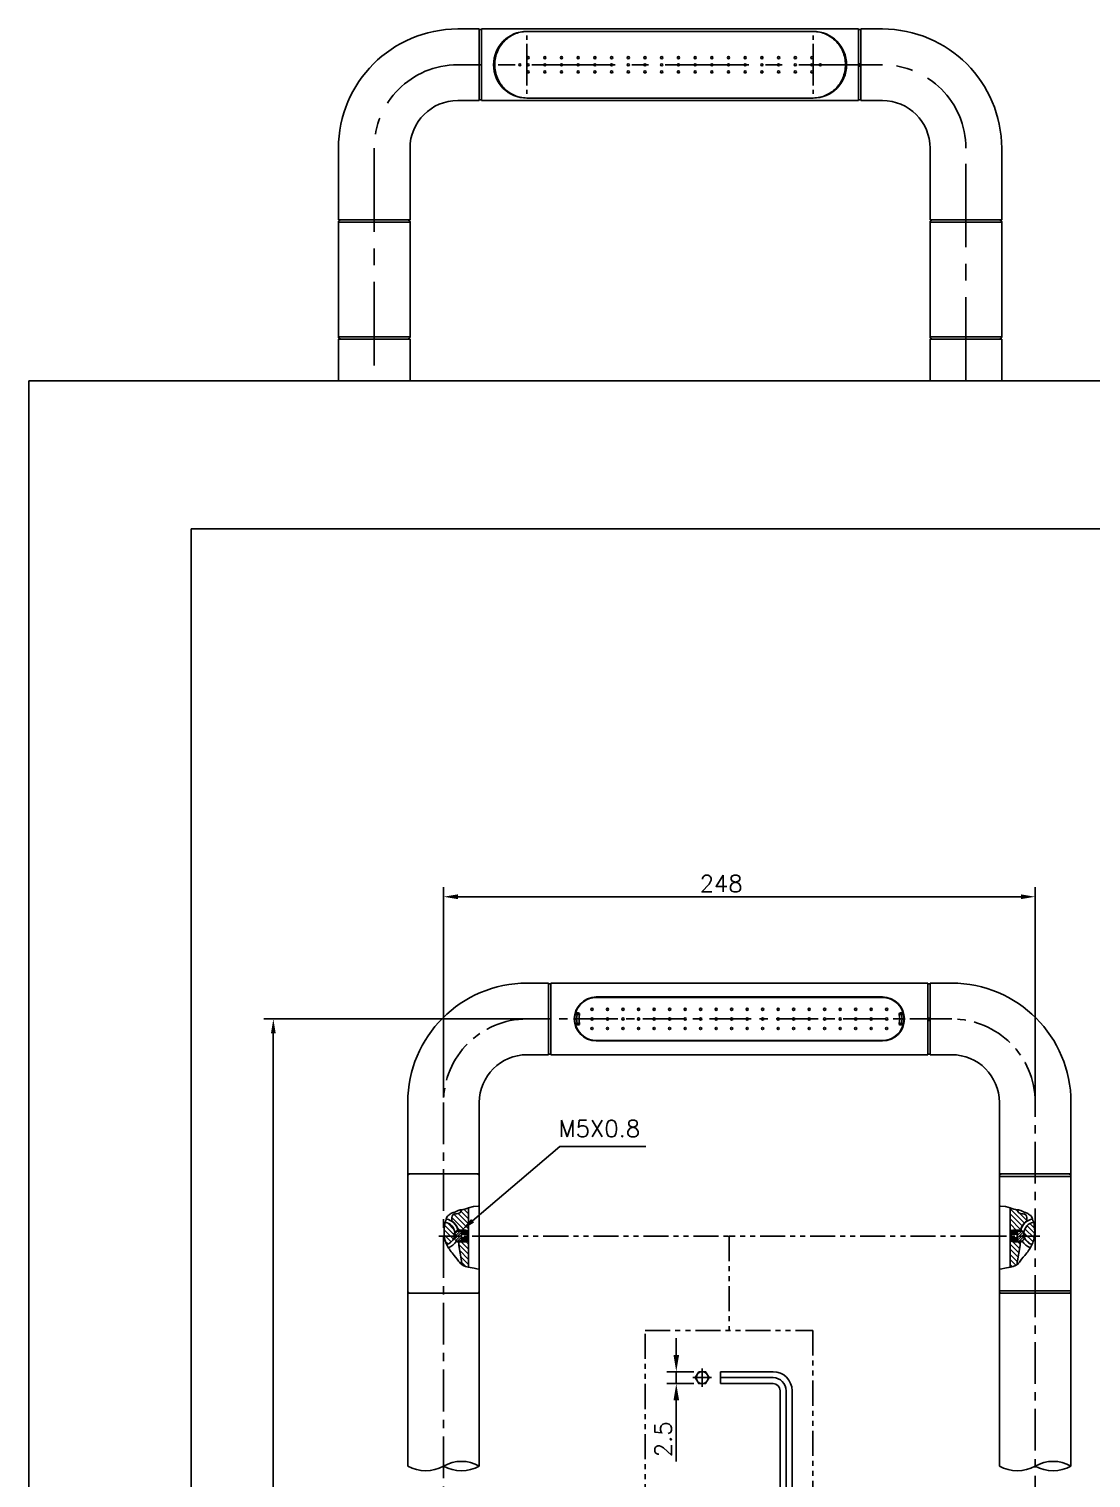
# Model space of a CAD drawing. Extents: x 1512 to 1932, y 441 to 1536.
# Drawn here: x 1512.4 to 1735, y 1224.3 to 1528.1 of the extents above; entities that cross this region are included whole.
import ezdxf
from ezdxf import colors
from ezdxf.entities.mleader import LeaderData, LeaderLine
from ezdxf.math import Vec2, Vec3

# ---------------------------------------------------------------- set-up
doc = ezdxf.new("R2010")
doc.units = 0
doc.header["$LTSCALE"] = 7
doc.header["$MEASUREMENT"] = 0
doc.linetypes.add('CENTER', pattern=[2, 1.25, -0.25, 0.25, -0.25])
doc.linetypes.add('PHANTOM', pattern=[2.5, 1.25, -0.25, 0.25, -0.25, 0.25, -0.25])
doc.layers.get('0').update_dxf_attribs({"color": 2, "linetype": 'CONTINUOUS'})
for name, color, linetype in [('CL', 1, 'CENTER'), ('D', 2, 'CONTINUOUS'), ('DWG', 7, 'CONTINUOUS'), ('HT', 21, 'CONTINUOUS'), ('PH', 3, 'PHANTOM')]:
    doc.layers.add(name, color=color, linetype=linetype)
doc.styles.add('GHS', font='romans', dxfattribs={"bigfont": 'ghs'})
pattern_1 = [(45, (564.3804, 2134.22803), (-0.26516504, 0.26516504), [])]
pattern_2 = [(135, (564.3804, 2134.228), (-0.5303301, -0.5303301), [])]

msp = doc.modelspace()

# ---------------------------------------------------------------- hatches: boundary and pattern name
at = {"layer": 'HT'}
h = msp.add_hatch(dxfattribs=at)
h.set_pattern_fill('ANSI31', color=256, scale=6, angle=90, style=0)
h.set_pattern_definition(pattern_2)
edge = h.paths.add_edge_path()
edge.add_line((1604.26, 1274.01), (1604.51, 1273.76))
edge.add_line((1604.51, 1273.76), (1604.51, 1268.52))
edge.add_spline(control_points=[(1604.51, 1268.52), (1604.3, 1268.55), (1603.91, 1268.64), (1603.4, 1268.82), (1603.13, 1268.99), (1603.01, 1269.09)], knot_values=[0, 0, 0, 0, 0.333333, 0.666667, 1, 1, 1, 1], degree=3, periodic=0)
edge.add_line((1603.01, 1269.09), (1603.01, 1269.71))
edge.add_arc((1602.01, 1269.71), 1, 0, 10)
edge.add_line((1603, 1269.89), (1602.44, 1273.06))
edge.add_line((1602.44, 1273.06), (1602.44, 1274.01))
edge.add_line((1602.44, 1274.01), (1604.26, 1274.01))
edge = h.paths.add_edge_path()
edge.add_line((1604.51, 1276.36), (1604.26, 1276.11))
edge.add_line((1604.26, 1276.11), (1602.39, 1276.11))
edge.add_spline(control_points=[(1602.39, 1276.11), (1602.35, 1276.33), (1602.23, 1276.74), (1601.94, 1277.31), (1601.53, 1277.82), (1601.19, 1278.09), (1601.01, 1278.21)], knot_values=[0, 0, 0, 0, 0.25, 0.5, 0.75, 1, 1, 1, 1], degree=3, periodic=0)
edge.add_line((1601.01, 1278.21), (1601.01, 1278.96))
edge.add_spline(control_points=[(1601.01, 1278.96), (1601.01, 1279.04), (1601.04, 1279.19), (1601.15, 1279.41), (1601.31, 1279.58), (1601.53, 1279.69), (1601.68, 1279.71), (1601.76, 1279.71)], knot_values=[0, 0, 0, 0, 0.2, 0.4, 0.6, 0.8, 1, 1, 1, 1], degree=3, periodic=0)
edge.add_line((1601.76, 1279.71), (1602.01, 1279.71))
edge.add_spline(control_points=[(1602.01, 1279.71), (1602.09, 1279.71), (1602.25, 1279.73), (1602.47, 1279.81), (1602.67, 1279.95), (1602.83, 1280.12), (1602.95, 1280.33), (1602.99, 1280.48), (1603, 1280.56)], knot_values=[0, 0, 0, 0, 0.166667, 0.333333, 0.5, 0.666667, 0.833333, 1, 1, 1, 1], degree=3, periodic=0)
edge.add_spline(control_points=[(1603, 1280.56), (1603.15, 1280.56), (1603.46, 1280.59), (1603.95, 1280.75), (1604.32, 1280.89), (1604.51, 1280.97)], knot_values=[0, 0, 0, 0, 0.333333, 0.666667, 1, 1, 1, 1], degree=3, periodic=0)
edge.add_line((1604.51, 1280.97), (1604.51, 1276.36))
h = msp.add_hatch(dxfattribs=at)
h.set_pattern_fill('ANSI31', color=256, scale=6, angle=90, style=0)
h.set_pattern_definition(pattern_2)
edge = h.paths.add_edge_path()
edge.add_line((1718.26, 1274.01), (1718.01, 1273.76))
edge.add_line((1718.01, 1273.76), (1718.01, 1268.52))
edge.add_spline(control_points=[(1718.01, 1268.52), (1718.22, 1268.55), (1718.62, 1268.64), (1719.12, 1268.82), (1719.39, 1268.99), (1719.51, 1269.09)], knot_values=[0, 0, 0, 0, 0.333333, 0.666667, 1, 1, 1, 1], degree=3, periodic=0)
edge.add_line((1719.51, 1269.09), (1719.51, 1269.71))
edge.add_arc((1720.51, 1269.71), 1, 530, 540, ccw=False)
edge.add_line((1719.53, 1269.89), (1720.09, 1273.06))
edge.add_line((1720.09, 1273.06), (1720.09, 1274.01))
edge.add_line((1720.09, 1274.01), (1718.26, 1274.01))
edge = h.paths.add_edge_path()
edge.add_line((1718.01, 1276.36), (1718.26, 1276.11))
edge.add_line((1718.26, 1276.11), (1720.13, 1276.11))
edge.add_spline(control_points=[(1720.13, 1276.11), (1720.17, 1276.33), (1720.29, 1276.74), (1720.59, 1277.31), (1721, 1277.82), (1721.33, 1278.09), (1721.51, 1278.21)], knot_values=[0, 0, 0, 0, 0.25, 0.5, 0.75, 1, 1, 1, 1], degree=3, periodic=0)
edge.add_line((1721.51, 1278.21), (1721.51, 1278.96))
edge.add_spline(control_points=[(1721.51, 1278.96), (1721.51, 1279.04), (1721.49, 1279.19), (1721.38, 1279.41), (1721.21, 1279.58), (1721, 1279.69), (1720.84, 1279.71), (1720.76, 1279.71)], knot_values=[0, 0, 0, 0, 0.2, 0.4, 0.6, 0.8, 1, 1, 1, 1], degree=3, periodic=0)
edge.add_line((1720.76, 1279.71), (1720.51, 1279.71))
edge.add_spline(control_points=[(1720.51, 1279.71), (1720.43, 1279.71), (1720.28, 1279.73), (1720.05, 1279.81), (1719.85, 1279.95), (1719.69, 1280.12), (1719.58, 1280.33), (1719.54, 1280.48), (1719.52, 1280.56)], knot_values=[0, 0, 0, 0, 0.166667, 0.333333, 0.5, 0.666667, 0.833333, 1, 1, 1, 1], degree=3, periodic=0)
edge.add_spline(control_points=[(1719.52, 1280.56), (1719.38, 1280.56), (1719.07, 1280.59), (1718.57, 1280.75), (1718.2, 1280.89), (1718.01, 1280.97)], knot_values=[0, 0, 0, 0, 0.333333, 0.666667, 1, 1, 1, 1], degree=3, periodic=0)
edge.add_line((1718.01, 1280.97), (1718.01, 1276.36))
h = msp.add_hatch(dxfattribs=at)
h.set_pattern_fill('ANSI31', color=256, scale=6, angle=90, style=0)
h.set_pattern_definition(pattern_2)
edge = h.paths.add_edge_path()
edge.add_spline(control_points=[(1599.6, 1277.91), (1599.75, 1277.89), (1600.05, 1277.82), (1600.47, 1277.62), (1600.85, 1277.35), (1601.16, 1277.01), (1601.41, 1276.62), (1601.57, 1276.18), (1601.65, 1275.73), (1601.63, 1275.26), (1601.53, 1274.81), (1601.34, 1274.39), (1601.08, 1274.01), (1600.74, 1273.68), (1600.35, 1273.43), (1600.07, 1273.32), (1599.92, 1273.28)], knot_values=[0, 0, 0, 0, 0.071429, 0.142857, 0.214286, 0.285714, 0.357143, 0.428571, 0.5, 0.571429, 0.642857, 0.714286, 0.785714, 0.857143, 0.928571, 1, 1, 1, 1], degree=3, periodic=0)
edge.add_spline(control_points=[(1599.92, 1273.28), (1599.79, 1273.54), (1599.59, 1274.06), (1599.42, 1274.87), (1599.37, 1275.65), (1599.35, 1276.32), (1599.42, 1276.92), (1599.48, 1277.46), (1599.55, 1277.77), (1599.6, 1277.91)], knot_values=[0, 0, 0, 0, 0.142857, 0.285714, 0.428571, 0.571429, 0.714286, 0.857143, 1, 1, 1, 1], degree=3, periodic=0)
h = msp.add_hatch(dxfattribs=at)
h.set_pattern_fill('ANSI31', color=256, scale=3, style=0)
h.set_pattern_definition(pattern_1)
h.paths.add_polyline_path([(1601.51, 1275.69), (1602.14, 1276.31), (1604.01, 1276.31), (1604.26, 1275.88), (1604.26, 1275.78), (1603.01, 1275.78), (1603.01, 1274.34), (1604.26, 1274.34), (1604.26, 1274.24), (1604.01, 1273.81), (1602.14, 1273.81), (1601.51, 1274.44), (1601.89, 1275.06)])
h = msp.add_hatch(dxfattribs=at)
h.set_pattern_fill('ANSI31', color=256, scale=3, style=0)
h.set_pattern_definition(pattern_1)
h.paths.add_polyline_path([(1721.01, 1275.69), (1720.39, 1276.31), (1718.51, 1276.31), (1718.26, 1275.88), (1718.26, 1275.78), (1719.51, 1275.78), (1719.51, 1274.34), (1718.26, 1274.34), (1718.26, 1274.24), (1718.51, 1273.81), (1720.39, 1273.81), (1721.01, 1274.44), (1720.64, 1275.06)])
h = msp.add_hatch(dxfattribs=at)
h.set_pattern_fill('ANSI31', color=256, scale=6, angle=90, style=0)
h.set_pattern_definition(pattern_2)
edge = h.paths.add_edge_path()
edge.add_spline(control_points=[(1722.93, 1277.91), (1722.77, 1277.89), (1722.48, 1277.82), (1722.05, 1277.62), (1721.68, 1277.35), (1721.36, 1277.01), (1721.12, 1276.62), (1720.95, 1276.18), (1720.88, 1275.73), (1720.89, 1275.26), (1720.99, 1274.81), (1721.18, 1274.39), (1721.45, 1274.01), (1721.78, 1273.68), (1722.17, 1273.43), (1722.46, 1273.32), (1722.61, 1273.28)], knot_values=[0, 0, 0, 0, 0.071429, 0.142857, 0.214286, 0.285714, 0.357143, 0.428571, 0.5, 0.571429, 0.642857, 0.714286, 0.785714, 0.857143, 0.928571, 1, 1, 1, 1], degree=3, periodic=0)
edge.add_spline(control_points=[(1722.61, 1273.28), (1722.73, 1273.54), (1722.94, 1274.06), (1723.1, 1274.87), (1723.16, 1275.65), (1723.17, 1276.32), (1723.1, 1276.92), (1723.04, 1277.46), (1722.97, 1277.77), (1722.93, 1277.91)], knot_values=[0, 0, 0, 0, 0.142857, 0.285714, 0.428571, 0.571429, 0.714286, 0.857143, 1, 1, 1, 1], degree=3, periodic=0)

# ---------------------------------------------------------------- linework, layer by layer
at = {"color": 4}
msp.add_lwpolyline([(1546.38, 1423.32), (1921.38, 1423.32), (1921.38, 874.32), (1546.38, 874.32)], close=True, dxfattribs=at)
at = {"layer": 'CL', "ltscale": 0.5}
for p, q in [((1616.74, 1520.56), (1616.74, 1527.49)), ((1676.74, 1520.56), (1676.74, 1527.49)), ((1616.74, 1520.56), (1616.74, 1513.64)), ((1676.74, 1520.56), (1676.74, 1513.64)), ((1609.67, 1275.06), (1598.12, 1275.06)), ((1712.85, 1275.06), (1724.41, 1275.06))]:
    msp.add_line(p, q, dxfattribs=at)
at = {"layer": 'CL', "ltscale": 2}
for p, q in [((1691.24, 1520.56), (1602.24, 1520.56)), ((1584.74, 1503.06), (1584.74, 1454.32)), ((1708.74, 1454.32), (1708.74, 1503.06))]:
    msp.add_line(p, q, dxfattribs=at)
at = {"layer": 'CL'}
for p, q in [((1705.76, 1320.56), (1616.76, 1320.56)), ((1599.26, 1303.06), (1599.26, 1005.22)), ((1723.26, 1006.07), (1723.26, 1303.06))]:
    msp.add_line(p, q, dxfattribs=at)
at = {"layer": 'CL', "ltscale": 2}
for centre, start, end in [((1602.24, 1503.06), 90, 180), ((1691.24, 1503.06), 0, 90)]:
    msp.add_arc(centre, 17.5, start, end, dxfattribs=at)
at = {"layer": 'CL'}
for centre, start, end in [((1616.76, 1303.06), 90, 180), ((1705.76, 1303.06), 0, 90)]:
    msp.add_arc(centre, 17.5, start, end, dxfattribs=at)
at = {"layer": 'D', "ltscale": 0.6}
for p, q in [((1599.26, 1304.06), (1599.26, 1348.17)), ((1602.26, 1346.17), (1720.26, 1346.17)), ((1723.26, 1304.06), (1723.26, 1348.17)), ((1620.26, 1320.56), (1561.59, 1320.56)), ((1563.59, 907.89), (1563.59, 1317.56)), ((1641.64, 1293.81), (1623.62, 1293.81)), ((1648.04, 1250.12), (1648.04, 1253.62)), ((1651.75, 1246.62), (1646.04, 1246.62)), ((1648.04, 1246.62), (1648.04, 1244.12)), ((1651.75, 1244.12), (1646.04, 1244.12)), ((1648.04, 1240.62), (1648.04, 1227.79))]:
    msp.add_line(p, q, dxfattribs=at)
at = {"layer": 'D'}
msp.add_lwpolyline([(1512.38, 1454.32), (1932.38, 1454.32), (1932.38, 860.32), (1512.38, 860.32)], close=True, dxfattribs=at)
at = {"layer": 'D', "ltscale": 0.6}
for centre, start, end in [((1603.01, 1220.3), 60.1372, 119.8628), ((1727.01, 1220.3), 60.1372, 119.8628), ((1595.51, 1233.37), 240.1372, 299.8628), ((1603.01, 1233.37), 240.1372, 299.8628), ((1719.51, 1233.37), 240.1372, 299.8628), ((1727.01, 1233.37), 240.1372, 299.8628)]:
    msp.add_arc(centre, 7.53, start, end, dxfattribs=at)
for points in [[(1602.26, 1346.67), (1602.26, 1345.67), (1599.26, 1346.17)], [(1720.26, 1346.67), (1720.26, 1345.67), (1723.26, 1346.17)], [(1563.09, 1317.56), (1564.09, 1317.56), (1563.59, 1320.56)], [(1647.46, 1250.12), (1648.63, 1250.12), (1648.04, 1246.62)], [(1647.46, 1240.62), (1648.63, 1240.62), (1648.04, 1244.12)]]:
    msp.add_solid(points, dxfattribs=at)
at = {"layer": 'DWG'}
for p, q in [((1602.24, 1528.06), (1606.74, 1528.06)), ((1606.74, 1528.06), (1606.74, 1513.06)), ((1606.74, 1527.94), (1607.24, 1527.94)), ((1607.24, 1528.06), (1607.24, 1513.06)), ((1607.24, 1528.06), (1686.24, 1528.06)), ((1686.24, 1528.06), (1686.24, 1513.06)), ((1686.24, 1527.94), (1686.74, 1527.94)), ((1686.24, 1527.93), (1686.74, 1527.93)), ((1686.74, 1513.06), (1686.74, 1528.06)), ((1691.24, 1528.06), (1686.74, 1528.06)), ((1616.74, 1527.53), (1616.74, 1527.56)), ((1676.74, 1527.56), (1616.74, 1527.56)), ((1676.74, 1527.53), (1616.74, 1527.53)), ((1676.74, 1527.53), (1676.74, 1527.56)), ((1686.24, 1520.75), (1686.74, 1520.75)), ((1686.24, 1520.25), (1686.74, 1520.25)), ((1602.24, 1513.06), (1606.74, 1513.06)), ((1607.24, 1513.19), (1606.74, 1513.19)), ((1607.24, 1513.06), (1686.24, 1513.06)), ((1616.74, 1513.59), (1616.74, 1513.56)), ((1616.74, 1513.59), (1676.74, 1513.59)), ((1616.74, 1513.56), (1676.74, 1513.56)), ((1676.74, 1513.59), (1676.74, 1513.56)), ((1686.74, 1513.19), (1686.24, 1513.19)), ((1691.24, 1513.06), (1686.74, 1513.06)), ((1577.24, 1488.06), (1577.24, 1503.06)), ((1592.24, 1488.06), (1592.24, 1503.06)), ((1701.24, 1488.06), (1701.24, 1503.06)), ((1716.24, 1488.06), (1716.24, 1503.06)), ((1577.24, 1488.06), (1592.24, 1488.06)), ((1577.24, 1487.56), (1577.24, 1463.56)), ((1577.24, 1487.56), (1592.24, 1487.56)), ((1592.24, 1487.56), (1592.24, 1463.56)), ((1701.24, 1488.06), (1716.24, 1488.06)), ((1701.24, 1463.56), (1701.24, 1487.56)), ((1701.24, 1487.56), (1716.24, 1487.56)), ((1716.24, 1463.56), (1716.24, 1487.56)), ((1592.24, 1463.56), (1577.24, 1463.56)), ((1577.24, 1454.32), (1577.24, 1463.06)), ((1577.24, 1463.06), (1592.24, 1463.06)), ((1592.24, 1454.32), (1592.24, 1463.06)), ((1716.24, 1463.56), (1701.24, 1463.56)), ((1701.24, 1454.32), (1701.24, 1463.06)), ((1701.24, 1463.06), (1716.24, 1463.06)), ((1716.24, 1454.32), (1716.24, 1463.06)), ((1616.76, 1328.06), (1621.26, 1328.06)), ((1621.26, 1328.06), (1621.26, 1313.06)), ((1621.26, 1327.94), (1621.76, 1327.94)), ((1621.76, 1328.06), (1621.76, 1313.06)), ((1621.76, 1328.06), (1700.76, 1328.06)), ((1700.76, 1328.06), (1700.76, 1313.06)), ((1700.76, 1327.94), (1701.26, 1327.94)), ((1700.76, 1327.93), (1701.26, 1327.93)), ((1701.26, 1313.06), (1701.26, 1328.06)), ((1705.76, 1328.06), (1701.26, 1328.06)), ((1631.26, 1325.16), (1691.26, 1325.16)), ((1631.26, 1325.06), (1691.26, 1325.06)), ((1626.75, 1321.44), (1627.4, 1321.44)), ((1627.54, 1321.81), (1627.14, 1321.81)), ((1627.75, 1321.65), (1627.67, 1321.58)), ((1694.84, 1321.6), (1694.78, 1321.65)), ((1695.38, 1321.81), (1694.98, 1321.81)), ((1695.13, 1321.44), (1695.26, 1321.44)), ((1695.27, 1321.44), (1695.78, 1321.44)), ((1626.75, 1319.69), (1627.26, 1319.69)), ((1627.14, 1319.31), (1627.54, 1319.31)), ((1627.4, 1319.69), (1627.26, 1319.69)), ((1627.69, 1319.52), (1627.75, 1319.47)), ((1694.78, 1319.47), (1694.86, 1319.54)), ((1694.98, 1319.31), (1695.38, 1319.31)), ((1695.13, 1319.69), (1695.78, 1319.69)), ((1700.76, 1320.75), (1701.26, 1320.75)), ((1700.76, 1320.25), (1701.26, 1320.25)), ((1691.26, 1316.06), (1631.26, 1316.06)), ((1691.26, 1315.96), (1631.26, 1315.96)), ((1616.76, 1313.06), (1621.26, 1313.06)), ((1621.76, 1313.19), (1621.26, 1313.19)), ((1621.76, 1313.06), (1700.76, 1313.06)), ((1701.26, 1313.19), (1700.76, 1313.19)), ((1705.76, 1313.06), (1701.26, 1313.06)), ((1591.76, 1226.84), (1591.76, 1303.06)), ((1591.76, 1288.06), (1591.76, 1303.06)), ((1606.76, 1226.84), (1606.76, 1303.06)), ((1606.76, 1288.06), (1606.76, 1303.06)), ((1715.76, 1226.84), (1715.76, 1303.06)), ((1715.76, 1288.06), (1715.76, 1303.06)), ((1730.76, 1226.84), (1730.76, 1303.06)), ((1730.76, 1288.06), (1730.76, 1303.06)), ((1591.76, 1288.06), (1606.76, 1288.06)), ((1715.76, 1288.06), (1730.76, 1288.06)), ((1591.76, 1287.56), (1591.76, 1263.56)), ((1606.76, 1287.56), (1606.76, 1263.56)), ((1715.76, 1263.56), (1715.76, 1287.56)), ((1715.76, 1287.56), (1730.76, 1287.56)), ((1730.76, 1263.56), (1730.76, 1287.56)), ((1601.01, 1278.96), (1601.01, 1278.21)), ((1602.01, 1279.71), (1601.76, 1279.71)), ((1604.51, 1268.52), (1604.51, 1280.97)), ((1718.01, 1268.52), (1718.01, 1280.97)), ((1720.51, 1279.71), (1720.76, 1279.71)), ((1721.51, 1278.96), (1721.51, 1278.21)), ((1602.14, 1276.31), (1601.51, 1275.69)), ((1601.51, 1274.84), (1601.51, 1275.69)), ((1601.89, 1275.06), (1601.51, 1275.69)), ((1604.26, 1276.11), (1601.94, 1276.11)), ((1604.01, 1276.31), (1602.14, 1276.31)), ((1604.26, 1276.11), (1602.39, 1276.11)), ((1603.01, 1275.78), (1603.01, 1274.34)), ((1603.01, 1275.78), (1604.26, 1275.78)), ((1604.26, 1275.88), (1604.01, 1276.31)), ((1604.26, 1276.11), (1604.51, 1276.36)), ((1604.26, 1274.01), (1604.26, 1276.11)), ((1604.26, 1275.88), (1604.26, 1274.24)), ((1718.26, 1276.11), (1718.01, 1276.36)), ((1718.26, 1275.88), (1718.51, 1276.31)), ((1718.26, 1274.01), (1718.26, 1276.11)), ((1718.26, 1276.11), (1720.13, 1276.11)), ((1718.26, 1276.11), (1720.59, 1276.11)), ((1718.26, 1275.88), (1718.26, 1274.24)), ((1719.51, 1275.78), (1718.26, 1275.78)), ((1718.51, 1276.31), (1720.39, 1276.31)), ((1719.51, 1275.78), (1719.51, 1274.34)), ((1720.39, 1276.31), (1721.01, 1275.69)), ((1720.64, 1275.06), (1721.01, 1275.69)), ((1721.01, 1274.84), (1721.01, 1275.69)), ((1601.89, 1275.06), (1601.51, 1274.44)), ((1601.51, 1274.44), (1601.51, 1274.84)), ((1602.14, 1273.81), (1601.51, 1274.44)), ((1604.26, 1274.01), (1601.94, 1274.01)), ((1604.01, 1273.81), (1602.14, 1273.81)), ((1602.44, 1274.01), (1602.44, 1273.06)), ((1602.44, 1273.06), (1603, 1269.89)), ((1604.26, 1275.42), (1603.01, 1275.42)), ((1604.26, 1274.7), (1603.01, 1274.7)), ((1603.01, 1274.34), (1604.26, 1274.34)), ((1604.26, 1274.24), (1604.01, 1273.81)), ((1604.26, 1274.01), (1604.51, 1273.76)), ((1718.26, 1274.01), (1718.01, 1273.76)), ((1718.26, 1275.42), (1719.51, 1275.42)), ((1718.26, 1274.7), (1719.51, 1274.7)), ((1719.51, 1274.34), (1718.26, 1274.34)), ((1718.26, 1274.24), (1718.51, 1273.81)), ((1718.26, 1274.01), (1720.59, 1274.01)), ((1718.51, 1273.81), (1720.39, 1273.81)), ((1720.09, 1273.06), (1719.53, 1269.89)), ((1720.09, 1274.01), (1720.09, 1273.06)), ((1720.39, 1273.81), (1721.01, 1274.44)), ((1720.64, 1275.06), (1721.01, 1274.44)), ((1721.01, 1274.44), (1721.01, 1274.84)), ((1603.01, 1269.71), (1603, 1269.89)), ((1603.01, 1269.71), (1603.01, 1269.11)), ((1719.51, 1269.71), (1719.53, 1269.89)), ((1719.51, 1269.71), (1719.51, 1269.11)), ((1730.76, 1263.56), (1715.76, 1263.56)), ((1591.76, 1263.06), (1606.76, 1263.06)), ((1715.76, 1263.06), (1730.76, 1263.06))]:
    msp.add_line(p, q, dxfattribs=at)
at = {"layer": 'DWG', "color": 2}
for p, q in [((1599.88, 1278.78), (1599.82, 1278.56)), ((1599.96, 1279), (1599.88, 1278.78)), ((1600.07, 1279.2), (1599.96, 1279)), ((1600.2, 1279.34), (1600.07, 1279.2)), ((1600.35, 1279.46), (1600.2, 1279.34)), ((1600.52, 1279.58), (1600.35, 1279.46)), ((1600.66, 1279.67), (1600.52, 1279.58)), ((1600.81, 1279.75), (1600.66, 1279.67)), ((1600.96, 1279.83), (1600.81, 1279.75)), ((1601.13, 1279.9), (1600.96, 1279.83)), ((1601.3, 1279.96), (1601.13, 1279.9)), ((1601.47, 1280.02), (1601.3, 1279.96)), ((1601.89, 1280.21), (1601.47, 1280.02)), ((1602.31, 1280.4), (1601.89, 1280.21)), ((1602.74, 1280.53), (1602.31, 1280.4)), ((1602.95, 1280.55), (1602.74, 1280.53)), ((1603.16, 1280.57), (1602.95, 1280.55)), ((1603.37, 1280.59), (1603.16, 1280.57)), ((1603.76, 1280.68), (1603.37, 1280.59)), ((1604.13, 1280.82), (1603.76, 1280.68)), ((1604.52, 1280.97), (1604.13, 1280.82)), ((1605.52, 1281.26), (1604.52, 1280.97)), ((1606.54, 1281.35), (1605.52, 1281.26)), ((1606.76, 1281.31), (1606.54, 1281.35)), ((1715.76, 1281.31), (1715.99, 1281.35)), ((1715.99, 1281.35), (1717.01, 1281.26)), ((1717.01, 1281.26), (1718.01, 1280.97)), ((1718.01, 1280.97), (1718.39, 1280.82)), ((1718.39, 1280.82), (1718.77, 1280.68)), ((1718.77, 1280.68), (1719.15, 1280.59)), ((1719.15, 1280.59), (1719.36, 1280.57)), ((1719.36, 1280.57), (1719.58, 1280.55)), ((1719.58, 1280.55), (1719.79, 1280.53)), ((1719.79, 1280.53), (1720.22, 1280.4)), ((1720.22, 1280.4), (1720.64, 1280.21)), ((1720.64, 1280.21), (1721.06, 1280.02)), ((1721.06, 1280.02), (1721.23, 1279.96)), ((1721.23, 1279.96), (1721.4, 1279.9)), ((1721.4, 1279.9), (1721.56, 1279.83)), ((1721.56, 1279.83), (1721.72, 1279.75)), ((1721.72, 1279.75), (1721.86, 1279.67)), ((1721.86, 1279.67), (1722.01, 1279.58)), ((1722.01, 1279.58), (1722.17, 1279.46)), ((1722.17, 1279.46), (1722.33, 1279.34)), ((1722.33, 1279.34), (1722.45, 1279.2)), ((1722.45, 1279.2), (1722.56, 1279)), ((1722.56, 1279), (1722.64, 1278.78)), ((1722.64, 1278.78), (1722.71, 1278.56)), ((1599.37, 1276.4), (1599.36, 1276.17)), ((1599.36, 1276.17), (1599.36, 1275.94)), ((1599.36, 1275.94), (1599.37, 1275.7)), ((1599.39, 1276.61), (1599.37, 1276.4)), ((1599.37, 1275.7), (1599.4, 1275.21)), ((1599.41, 1276.82), (1599.39, 1276.61)), ((1599.44, 1277.04), (1599.41, 1276.82)), ((1599.47, 1277.29), (1599.44, 1277.04)), ((1599.51, 1277.55), (1599.47, 1277.29)), ((1599.56, 1277.8), (1599.51, 1277.55)), ((1599.64, 1278.05), (1599.56, 1277.8)), ((1599.73, 1278.3), (1599.64, 1278.05)), ((1599.82, 1278.56), (1599.73, 1278.3)), ((1722.71, 1278.56), (1722.79, 1278.3)), ((1722.79, 1278.3), (1722.88, 1278.05)), ((1722.88, 1278.05), (1722.96, 1277.8)), ((1722.96, 1277.8), (1723.02, 1277.55)), ((1723.02, 1277.55), (1723.06, 1277.29)), ((1723.06, 1277.29), (1723.09, 1277.04)), ((1723.09, 1277.04), (1723.11, 1276.82)), ((1723.11, 1276.82), (1723.14, 1276.61)), ((1723.15, 1275.7), (1723.12, 1275.21)), ((1723.14, 1276.61), (1723.15, 1276.4)), ((1723.15, 1276.4), (1723.16, 1276.17)), ((1723.16, 1275.94), (1723.15, 1275.7)), ((1723.16, 1276.17), (1723.16, 1275.94)), ((1599.4, 1275.21), (1599.46, 1274.72)), ((1599.46, 1274.72), (1599.56, 1274.24)), ((1599.56, 1274.24), (1599.65, 1273.94)), ((1599.65, 1273.94), (1599.76, 1273.64)), ((1599.76, 1273.64), (1599.88, 1273.35)), ((1599.88, 1273.35), (1600.02, 1273.07)), ((1600.02, 1273.07), (1600.17, 1272.8)), ((1600.17, 1272.8), (1600.32, 1272.53)), ((1722.36, 1272.8), (1722.2, 1272.53)), ((1722.51, 1273.07), (1722.36, 1272.8)), ((1722.64, 1273.35), (1722.51, 1273.07)), ((1722.77, 1273.64), (1722.64, 1273.35)), ((1722.87, 1273.94), (1722.77, 1273.64)), ((1722.96, 1274.24), (1722.87, 1273.94)), ((1723.06, 1274.72), (1722.96, 1274.24)), ((1723.12, 1275.21), (1723.06, 1274.72)), ((1600.32, 1272.53), (1600.49, 1272.27)), ((1600.49, 1272.27), (1600.65, 1272.01)), ((1600.65, 1272.01), (1600.83, 1271.77)), ((1600.83, 1271.77), (1601.04, 1271.51)), ((1601.04, 1271.51), (1601.25, 1271.25)), ((1601.25, 1271.25), (1601.47, 1271)), ((1601.47, 1271), (1601.8, 1270.61)), ((1601.8, 1270.61), (1602.11, 1270.21)), ((1602.11, 1270.21), (1602.42, 1269.8)), ((1602.42, 1269.8), (1602.58, 1269.57)), ((1720.1, 1269.8), (1719.95, 1269.57)), ((1720.41, 1270.21), (1720.1, 1269.8)), ((1720.73, 1270.61), (1720.41, 1270.21)), ((1721.06, 1271), (1720.73, 1270.61)), ((1721.27, 1271.25), (1721.06, 1271)), ((1721.49, 1271.51), (1721.27, 1271.25)), ((1721.69, 1271.77), (1721.49, 1271.51)), ((1721.87, 1272.01), (1721.69, 1271.77)), ((1722.04, 1272.27), (1721.87, 1272.01)), ((1722.2, 1272.53), (1722.04, 1272.27)), ((1602.58, 1269.57), (1602.74, 1269.36)), ((1602.74, 1269.36), (1602.93, 1269.16)), ((1602.93, 1269.16), (1603.38, 1268.86)), ((1603.38, 1268.86), (1603.9, 1268.65)), ((1603.9, 1268.65), (1604.45, 1268.53)), ((1604.45, 1268.53), (1604.86, 1268.46)), ((1604.86, 1268.46), (1605.26, 1268.41)), ((1605.26, 1268.41), (1605.66, 1268.34)), ((1605.66, 1268.34), (1606.22, 1268.21)), ((1606.22, 1268.21), (1606.76, 1268.08)), ((1716.3, 1268.21), (1715.76, 1268.08)), ((1716.87, 1268.34), (1716.3, 1268.21)), ((1717.27, 1268.41), (1716.87, 1268.34)), ((1717.67, 1268.46), (1717.27, 1268.41)), ((1718.07, 1268.53), (1717.67, 1268.46)), ((1718.62, 1268.65), (1718.07, 1268.53)), ((1719.15, 1268.86), (1718.62, 1268.65)), ((1719.6, 1269.16), (1719.15, 1268.86)), ((1719.78, 1269.36), (1719.6, 1269.16)), ((1719.95, 1269.57), (1719.78, 1269.36)), ((1651.54, 1245.37), (1655.4, 1245.37)), ((1653.47, 1247.3), (1653.47, 1243.44)), ((1657.32, 1246.62), (1668.32, 1246.62)), ((1657.32, 1246.62), (1657.32, 1244.12)), ((1657.32, 1245.37), (1668.32, 1245.37)), ((1657.32, 1244.12), (1668.32, 1244.12)), ((1669.82, 1242.62), (1669.82, 1189.62)), ((1671.07, 1242.62), (1671.07, 1189.62)), ((1672.32, 1242.62), (1672.32, 1189.62))]:
    msp.add_line(p, q, dxfattribs=at)
msp.add_lwpolyline([(1652.75, 1246.62), (1652.02, 1245.37), (1652.75, 1244.12), (1654.19, 1244.12), (1654.91, 1245.37), (1654.19, 1246.62)], close=True, dxfattribs=at)
at = {"layer": 'DWG'}
for centre in [(1616.99, 1522.06), (1620.49, 1522.06), (1623.99, 1522.06), (1627.49, 1522.06), (1630.99, 1522.06), (1634.49, 1522.06), (1637.99, 1522.06), (1641.49, 1522.06), (1644.99, 1522.06), (1648.49, 1522.06), (1651.99, 1522.06), (1655.49, 1522.06), (1658.99, 1522.06), (1662.49, 1522.06), (1665.99, 1522.06), (1669.49, 1522.06), (1672.99, 1522.06), (1676.49, 1522.06), (1615.24, 1520.56), (1616.99, 1520.56), (1616.99, 1519.06), (1620.49, 1520.56), (1620.49, 1519.06), (1623.99, 1520.56), (1623.99, 1519.06), (1627.49, 1520.56), (1627.49, 1519.06), (1630.99, 1520.56), (1630.99, 1519.06), (1634.49, 1520.56), (1634.49, 1519.06), (1637.99, 1520.56), (1637.99, 1519.06), (1641.49, 1520.56), (1641.49, 1519.06), (1644.99, 1520.56), (1644.99, 1519.06), (1648.49, 1520.56), (1648.49, 1519.06), (1651.99, 1520.56), (1651.99, 1519.06), (1655.49, 1520.56), (1655.49, 1519.06), (1658.99, 1520.56), (1658.99, 1519.06), (1662.49, 1520.56), (1662.49, 1519.06), (1665.99, 1520.56), (1665.99, 1519.06), (1669.49, 1520.56), (1669.49, 1519.06), (1672.99, 1520.56), (1672.99, 1519.06), (1676.49, 1520.56), (1676.49, 1519.06), (1678.24, 1520.56), (1630.39, 1322.56), (1633.64, 1322.56), (1636.89, 1322.56), (1640.14, 1322.56), (1643.39, 1322.56), (1646.64, 1322.56), (1649.89, 1322.56), (1653.14, 1322.56), (1656.39, 1322.56), (1659.64, 1322.56), (1662.89, 1322.56), (1666.14, 1322.56), (1669.39, 1322.56), (1672.64, 1322.56), (1675.89, 1322.56), (1679.14, 1322.56), (1682.39, 1322.56), (1685.64, 1322.56), (1688.89, 1322.56), (1692.14, 1322.56), (1630.39, 1320.56), (1630.39, 1318.56), (1633.64, 1320.56), (1633.64, 1318.56), (1636.89, 1320.56), (1636.89, 1318.56), (1640.14, 1320.56), (1640.14, 1318.56), (1643.39, 1320.56), (1643.39, 1318.56), (1646.64, 1320.56), (1646.64, 1318.56), (1649.89, 1320.56), (1649.89, 1318.56), (1653.14, 1320.56), (1653.14, 1318.56), (1656.39, 1320.56), (1656.39, 1318.56), (1659.64, 1320.56), (1659.64, 1318.56), (1662.89, 1320.56), (1662.89, 1318.56), (1666.14, 1320.56), (1666.14, 1318.56), (1669.39, 1320.56), (1669.39, 1318.56), (1672.64, 1320.56), (1672.64, 1318.56), (1675.89, 1320.56), (1675.89, 1318.56), (1679.14, 1320.56), (1679.14, 1318.56), (1682.39, 1320.56), (1682.39, 1318.56), (1685.64, 1320.56), (1685.64, 1318.56), (1688.89, 1320.56), (1688.89, 1318.56), (1692.14, 1320.56), (1692.14, 1318.56)]:
    msp.add_circle(centre, 0.225, dxfattribs=at)
at = {"layer": 'DWG', "color": 2}
msp.add_circle((1653.47, 1245.37), 1.25, dxfattribs=at)
at = {"layer": 'DWG'}
for centre, radius, start, end in [((1602.24, 1503.06), 25, 90, 180), ((1691.24, 1503.06), 25, 0, 90), ((1616.74, 1520.56), 7, 90, 270), ((1676.74, 1520.56), 7, 270, 90), ((1602.24, 1503.06), 10, 90, 180), ((1691.24, 1503.06), 10, 0, 90), ((1577.74, 1487.56), 0.5, 90, 180), ((1591.74, 1487.56), 0.5, 0, 90), ((1701.74, 1487.56), 0.5, 90, 180), ((1715.74, 1487.56), 0.5, 0, 90), ((1577.74, 1463.56), 0.5, 180, 252), ((1591.74, 1463.56), 0.5, 288, 0), ((1701.74, 1463.56), 0.5, 180, 270), ((1715.74, 1463.56), 0.5, 270, 0), ((1616.76, 1303.06), 25, 90, 180), ((1705.76, 1303.06), 25, 0, 90), ((1631.26, 1320.56), 4.6, 90, 270), ((1631.26, 1320.56), 4.5, 90, 161.2258), ((1691.26, 1320.56), 4.6, 270, 90), ((1691.26, 1320.56), 4.5, 18.7742, 90), ((1631.26, 1320.56), 4.5, 168.7877, 191.2123), ((1627.14, 1321.96), 0.15, 161.2258, 270), ((1631.26, 1320.56), 4.28, 163.0972, 168.1244), ((1631.26, 1320.56), 4.1, 167.6775, 192.3225), ((1627.4, 1321.59), 0.15, 270, 345.1523), ((1631.26, 1320.56), 3.92, 162.2072, 167.1419), ((1627.42, 1321.66), 0.15, 344.038, 78.7961), ((1627.54, 1321.56), 0.25, 344.9453, 90), ((1631.26, 1320.56), 3.85, 164.038, 165.1523), ((1633.44, 1315.3), 8.53, 132.5954, 132.7822), ((1631.26, 1320.56), 3.6, 164.9453, 195.0547), ((1622.91, 1326.94), 7.17, 312.5139, 312.7254), ((1694.98, 1321.56), 0.25, 90, 195.0547), ((1691.26, 1320.56), 3.6, 344.9453, 15.0547), ((1699.62, 1326.94), 7.17, 227.2746, 227.4861), ((1687.99, 1314.11), 10.14, 47.2326, 47.5461), ((1695.11, 1321.66), 0.15, 90, 195.962), ((1691.26, 1320.56), 3.85, 14.8477, 15.962), ((1695.13, 1321.59), 0.15, 194.8477, 270), ((1691.26, 1320.56), 3.92, 12.858, 17.7928), ((1691.26, 1320.56), 4.1, 347.6775, 12.3225), ((1691.26, 1320.56), 4.28, 12.0002, 16.9028), ((1695.38, 1321.96), 0.15, 270, 18.7742), ((1691.26, 1320.56), 4.5, 348.7877, 11.2123), ((1627.14, 1319.16), 0.15, 90, 198.7742), ((1631.26, 1320.56), 4.5, 198.7742, 270), ((1631.26, 1320.56), 4.28, 192.0002, 196.9028), ((1627.4, 1319.54), 0.15, 14.8477, 90), ((1627.42, 1319.46), 0.15, 270, 15.962), ((1631.26, 1320.56), 3.92, 192.858, 197.7928), ((1627.54, 1319.56), 0.25, 270, 15.0547), ((1631.26, 1320.56), 3.85, 194.8477, 195.962), ((1634.54, 1327.01), 10.14, 227.2326, 227.5461), ((1622.91, 1314.19), 7.17, 47.2746, 47.4861), ((1691.26, 1320.56), 4.5, 270, 341.2258), ((1694.98, 1319.56), 0.25, 164.9453, 270), ((1699.62, 1314.19), 7.17, 132.5139, 132.7254), ((1689.08, 1325.82), 8.53, 312.5954, 312.7822), ((1691.26, 1320.56), 3.85, 344.038, 345.1523), ((1695.11, 1319.46), 0.15, 164.038, 258.7952), ((1695.13, 1319.54), 0.15, 90, 165.1523), ((1691.26, 1320.56), 3.92, 342.2072, 347.0226), ((1691.26, 1320.56), 4.28, 343.0972, 347.9995), ((1695.38, 1319.16), 0.15, 341.2258, 90), ((1616.76, 1303.06), 10, 90, 180), ((1705.76, 1303.06), 10, 0, 90), ((1592.26, 1287.56), 0.5, 90, 180), ((1606.26, 1287.56), 0.5, 0, 90), ((1716.26, 1287.56), 0.5, 90, 180), ((1730.26, 1287.56), 0.5, 0, 90), ((1601.76, 1278.96), 0.75, 90, 180), ((1601.76, 1278.96), 0.75, 90, 180), ((1602.01, 1280.71), 1, 270, 351.2532), ((1720.51, 1280.71), 1, 188.7468, 270), ((1720.76, 1278.96), 0.75, 360, 90), ((1720.76, 1278.96), 0.75, 0, 90), ((1599.26, 1275.56), 2.38, 285.9984, 81.8791), ((1599.26, 1275.56), 3.12, 13.9408, 79.3652), ((1599.26, 1275.56), 3.17, 9.9756, 56.5519), ((1723.26, 1275.56), 3.17, 123.4481, 170.0244), ((1723.26, 1275.56), 3.12, 100.6348, 166.0592), ((1723.26, 1275.56), 2.38, 98.1209, 254.0016), ((1599.26, 1275.56), 3.12, 288.9824, 329.7518), ((1723.26, 1275.56), 3.12, 210.2482, 251.0176), ((1602.01, 1269.71), 1, 0, 10), ((1720.51, 1269.71), 1, 170, 180), ((1592.26, 1263.56), 0.5, 180, 252), ((1606.26, 1263.56), 0.5, 288, 0), ((1716.26, 1263.56), 0.5, 180, 270), ((1730.26, 1263.56), 0.5, 270, 0)]:
    msp.add_arc(centre, radius, start, end, dxfattribs=at)
at = {"layer": 'DWG', "color": 2}
for radius in [4, 2.75, 1.5]:
    msp.add_arc((1668.32, 1242.62), radius, 0, 90, dxfattribs=at)
at = {"layer": 'DWG'}
for points in [[(1616.74, 1527.53), (1616.27, 1527.53), (1615.35, 1527.43), (1614.07, 1527.01), (1612.95, 1526.37), (1611.97, 1525.55), (1611.15, 1524.54), (1610.51, 1523.35), (1610.09, 1522), (1609.94, 1520.56), (1610.09, 1519.12), (1610.51, 1517.78), (1611.15, 1516.58), (1611.97, 1515.57), (1612.95, 1514.75), (1614.07, 1514.12), (1615.35, 1513.69), (1616.27, 1513.59), (1616.74, 1513.59)], [(1676.74, 1513.59), (1677.22, 1513.59), (1678.14, 1513.69), (1679.41, 1514.12), (1680.53, 1514.75), (1681.51, 1515.57), (1682.33, 1516.58), (1682.98, 1517.78), (1683.39, 1519.12), (1683.54, 1520.56), (1683.39, 1522), (1682.98, 1523.35), (1682.33, 1524.54), (1681.51, 1525.55), (1680.53, 1526.37), (1679.41, 1527.01), (1678.14, 1527.43), (1677.22, 1527.53), (1676.74, 1527.53)]]:
    msp.add_open_spline(points, degree=3, knots=[0, 0, 0, 0, 0.066263, 0.127699, 0.18628, 0.244666, 0.304632, 0.367222, 0.432651, 0.499997, 0.567343, 0.632773, 0.695364, 0.755331, 0.813718, 0.8723, 0.933736, 1, 1, 1, 1], dxfattribs=at)
at = {"layer": 'PH', "ltscale": 0.6}
for p, q in [((1609.67, 1275.06), (1659.12, 1275.06)), ((1659.12, 1275.06), (1659.12, 1255.25)), ((1712.85, 1275.06), (1659.12, 1275.06))]:
    msp.add_line(p, q, dxfattribs=at)
msp.add_lwpolyline([(1641.54, 1255.25), (1676.69, 1255.25), (1676.69, 1186.3), (1641.54, 1186.3)], close=True, dxfattribs=at)

# ---------------------------------------------------------------- texts
at = {"layer": 'D', "ltscale": 0.6, "style": 'GHS'}
msp.add_text('M5X0.8', height=3.5, dxfattribs=at).set_placement((1623.37, 1295.83))
at = {"layer": 'D', "ltscale": 0.6, "insert": (1657.45, 1348.92), "char_height": 3.5, "attachment_point": 5, "style": 'GHS'}
msp.add_mtext('\\A1;248', dxfattribs=at)
at = {"layer": 'D', "ltscale": 0.6, "insert": (1645.29, 1232.45), "char_height": 3.5, "attachment_point": 5, "rotation": 90, "style": 'GHS'}
msp.add_mtext('\\A1;2.5', dxfattribs=at)

# ---------------------------------------------------------------- leaders
at = {"layer": 'D', "ltscale": 0.6}
ml = msp.add_multileader_mtext('Standard', dxfattribs=at)
ml.set_content('')
ml.set_leader_properties()
ml.build(insert=Vec2(0, 0))
ml.multileader.update_dxf_attribs({"has_dogleg": 0, "text_right_attachment_type": 6, "dogleg_length": 0, "arrow_head_size": 3})
ctx = ml.context
ctx.base_point, ctx.char_height, ctx.arrow_head_size, ctx.landing_gap_size, ctx.plane_origin = Vec3(1623.62, 1293.81), 0.18, 3, 0.09, Vec3(1603.07, 1276.31)
ctx.right_attachment = 6
notes = []
notes.append((ctx, [(0, (1, 1, 0), (1623.62, 1293.81), (1, 0), 0, [(0, [(1603.07, 1276.31)], 0, [])])]))
ctx.mtext, ml.multileader.dxf.content_type = None, 0
for ctx, leaders in notes:
    for number, flags, end, landing, length, lines in leaders:
        leader = LeaderData()
        leader.index, (leader.has_last_leader_line, leader.has_dogleg_vector, leader.attachment_direction) = number, flags
        leader.last_leader_point, leader.dogleg_vector, leader.dogleg_length = Vec3(end), Vec3(landing), length
        for number, points, colour, breaks in lines:
            line = LeaderLine()
            line.index, line.vertices, line.color, line.breaks = number, Vec3.list(points), colors.encode_raw_color(colour), breaks
            leader.lines.append(line)
        ctx.leaders.append(leader)

doc.saveas('drawing.dxf')
